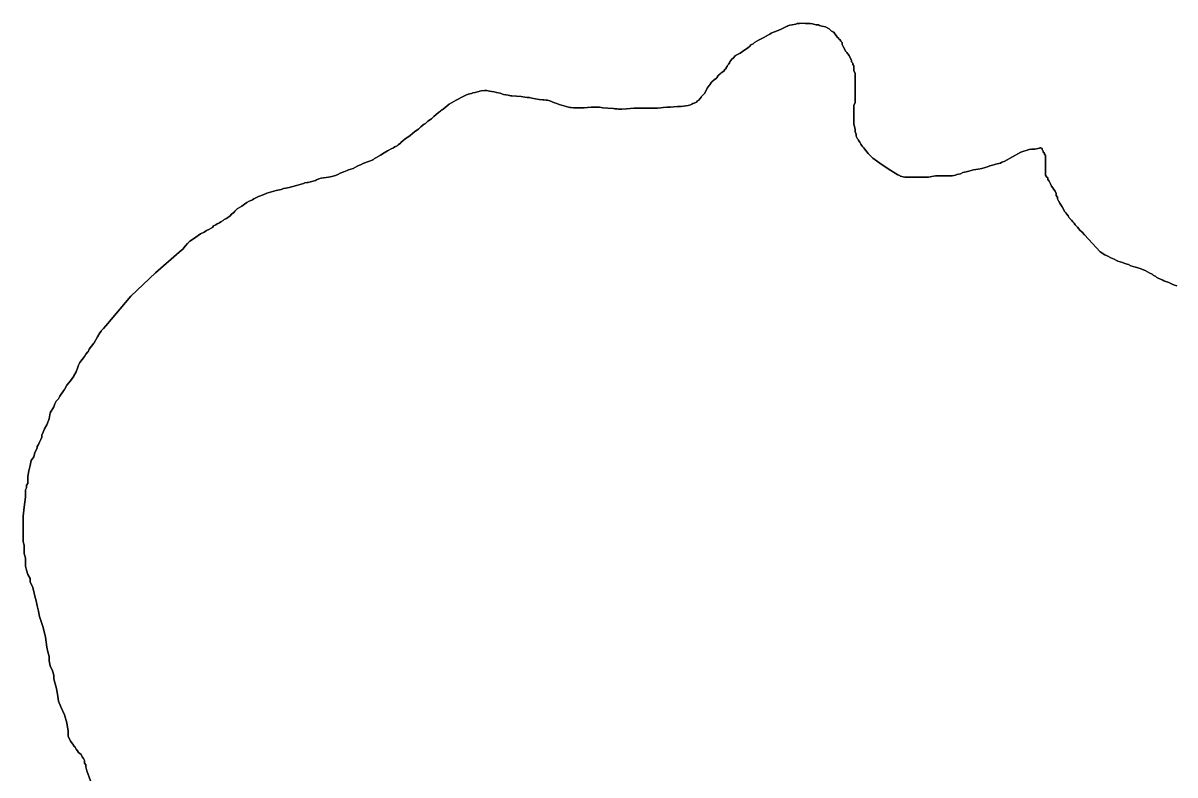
# Model space of a CAD drawing. Header units: inches. Extents: x 11258954 to 11313122, y 3645444 to 3695200.
# Drawn here: x 11285838 to 11286811, y 3676802 to 3677436 of the extents above; entities that cross this region are included whole.
import ezdxf

# ---------------------------------------------------------------- set-up
doc = ezdxf.new("R2010")
doc.units = ezdxf.units.IN
doc.header["$MEASUREMENT"] = 0
doc.layers.add('SchoolBoardDistrict', color=253, linetype='Continuous')

msp = doc.modelspace()

# ---------------------------------------------------------------- linework, layer by layer
at = {"layer": 'SchoolBoardDistrict'}
for points in [[(11286813, 3677214.75), (11286811, 3677215.25), (11286809, 3677216), (11286806, 3677217.5), (11286802, 3677218.75), (11286801, 3677219.5), (11286799, 3677220.25), (11286797, 3677221), (11286796, 3677221.75), (11286795, 3677222.5), (11286794, 3677223), (11286793, 3677223.5), (11286792, 3677224.5), (11286790, 3677225.25), (11286788, 3677226.5), (11286786, 3677227.5), (11286784, 3677228.5), (11286782, 3677229.25), (11286780, 3677229.75), (11286779, 3677230), (11286778, 3677230.5), (11286776, 3677231), (11286774, 3677231.5), (11286772, 3677232.5), (11286771, 3677233), (11286769, 3677233.5), (11286767, 3677234.25), (11286765, 3677235), (11286763, 3677235.5), (11286762, 3677236), (11286760, 3677237), (11286757, 3677238.25), (11286755, 3677239.25), (11286754, 3677240), (11286752, 3677240.75), (11286748, 3677243.25), (11286735, 3677257.75), (11286733, 3677260), (11286731, 3677261.5), (11286730, 3677262.75), (11286729, 3677264.25), (11286727, 3677266), (11286726, 3677267.5), (11286725, 3677268.75), (11286724, 3677270), (11286722, 3677272), (11286721, 3677273.75), (11286720, 3677275.25), (11286719, 3677276.25), (11286718, 3677277.5), (11286717, 3677279.25), (11286716, 3677281.25), (11286715, 3677283), (11286714, 3677284.5), (11286713, 3677286.25), (11286712, 3677288), (11286712, 3677288.0555), (11286712, 3677289.445), (11286712, 3677289.5), (11286711, 3677290.75), (11286711, 3677290.805), (11286711, 3677292.445), (11286711, 3677292.5), (11286710, 3677294.5), (11286709, 3677296), (11286708, 3677297.5), (11286707, 3677298.75), (11286706, 3677300.75), (11286705, 3677303), (11286704, 3677304.5), (11286704, 3677304.555), (11286704, 3677304.945), (11286704, 3677305), (11286704, 3677305.055), (11286704, 3677305.695), (11286704, 3677305.75), (11286703, 3677306.5), (11286702, 3677308), (11286702, 3677308.055), (11286702, 3677308.945), (11286702, 3677309), (11286702, 3677309.055), (11286702, 3677309.945), (11286702, 3677310), (11286702, 3677310.055), (11286702, 3677310.945), (11286702, 3677311), (11286702, 3677311.055), (11286702, 3677311.945), (11286702, 3677312), (11286702, 3677312.055), (11286702, 3677312.445), (11286702, 3677312.5), (11286702, 3677312.555), (11286702, 3677313.195), (11286702, 3677313.25), (11286702, 3677313.305), (11286702, 3677313.945), (11286702, 3677314), (11286702, 3677314.055), (11286702, 3677314.945), (11286702, 3677315), (11286702, 3677315.055), (11286702, 3677317.945), (11286702, 3677318), (11286702, 3677318.055), (11286702, 3677319.945), (11286702, 3677320), (11286702, 3677320.055), (11286702, 3677321.945), (11286702, 3677322), (11286702, 3677322.055), (11286702, 3677323.445), (11286702, 3677323.5), (11286702, 3677323.555), (11286702, 3677324.695), (11286702, 3677324.75), (11286701, 3677325.75), (11286701, 3677325.805), (11286701, 3677326.445), (11286701, 3677326.5), (11286700, 3677327.5), (11286700, 3677327.555), (11286700, 3677328.445), (11286700, 3677328.5), (11286699, 3677329.5), (11286699, 3677329.555), (11286699, 3677330.445), (11286699, 3677330.5), (11286698, 3677331), (11286698, 3677331.055), (11286698, 3677331.195), (11286698, 3677331.25), (11286697.1655, 3677331.25), (11286697, 3677331.25), (11286697, 3677331.195), (11286697, 3677331.179), (11286697, 3677331.124), (11286697, 3677331.0845), (11286697, 3677331.055), (11286697, 3677331.0295), (11286697, 3677331), (11286696.8345, 3677330.9585), (11286693, 3677330), (11286690, 3677330), (11286688, 3677329.75), (11286681, 3677327.5), (11286674, 3677323.5), (11286667, 3677319.5), (11286665, 3677319), (11286664, 3677318.25), (11286661, 3677317.5), (11286660, 3677317.25), (11286659, 3677317), (11286657, 3677316.5), (11286655, 3677316), (11286653, 3677315), (11286651, 3677314.5), (11286648, 3677313.75), (11286645, 3677313.25), (11286641, 3677312.5), (11286639, 3677312), (11286637, 3677311.5), (11286635, 3677311), (11286632, 3677310.25), (11286630, 3677309.25), (11286627, 3677308.5), (11286626, 3677308), (11286623, 3677307.5), (11286621.5, 3677307.5), (11286620, 3677307.5), (11286616, 3677307.5), (11286612, 3677307.5), (11286609, 3677307.5), (11286606, 3677307), (11286603, 3677306.5), (11286600, 3677306.25), (11286599, 3677306.25), (11286598, 3677306.5), (11286597, 3677306.5), (11286594, 3677306.5), (11286592, 3677306.5), (11286590, 3677306.5), (11286587, 3677306.5), (11286583, 3677306.5), (11286579, 3677307.25), (11286579, 3677307.305), (11286579, 3677307.445), (11286579, 3677307.5), (11286578, 3677308), (11286577, 3677308.25), (11286569, 3677313.5), (11286562, 3677318.25), (11286556, 3677322.5), (11286554, 3677324.25), (11286552, 3677326.25), (11286550, 3677328.75), (11286549, 3677330.25), (11286548, 3677331.5), (11286547, 3677332.5), (11286546, 3677334.25), (11286545, 3677336), (11286544, 3677337.25), (11286544, 3677337.305), (11286544, 3677337.445), (11286544, 3677337.5), (11286544, 3677337.555), (11286544, 3677337.945), (11286544, 3677338), (11286543, 3677338.75), (11286542, 3677341), (11286542, 3677341.055), (11286542, 3677342.445), (11286542, 3677342.5), (11286541, 3677345), (11286541, 3677345.055), (11286541, 3677346.195), (11286541, 3677346.25), (11286541, 3677346.305), (11286541, 3677346.445), (11286541, 3677346.5), (11286540, 3677351.5), (11286540, 3677351.555), (11286540, 3677352.945), (11286540, 3677353), (11286540, 3677353.055), (11286540, 3677357.195), (11286540, 3677357.25), (11286540, 3677357.305), (11286540, 3677362.445), (11286540, 3677362.5), (11286540, 3677362.555), (11286540, 3677364.695), (11286540, 3677364.75), (11286540, 3677364.805), (11286540, 3677366.945), (11286540, 3677367), (11286541, 3677369.5), (11286541, 3677369.555), (11286541, 3677371.195), (11286541, 3677371.25), (11286541, 3677371.305), (11286541, 3677372.195), (11286541, 3677372.25), (11286541, 3677372.305), (11286541, 3677373.445), (11286541, 3677373.5), (11286541, 3677373.555), (11286541, 3677374.945), (11286541, 3677375), (11286541, 3677375.055), (11286541, 3677377.195), (11286541, 3677377.25), (11286541, 3677377.305), (11286541, 3677378.945), (11286541, 3677379), (11286541, 3677379.055), (11286541, 3677380.445), (11286541, 3677380.5), (11286541, 3677380.555), (11286541, 3677382.195), (11286541, 3677382.25), (11286541, 3677382.305), (11286541, 3677383.945), (11286541, 3677384), (11286541, 3677384.055), (11286541, 3677385.445), (11286541, 3677385.5), (11286541, 3677385.555), (11286541, 3677387.945), (11286541, 3677388), (11286541, 3677388.055), (11286541, 3677390.695), (11286541, 3677390.75), (11286541, 3677390.805), (11286541, 3677393.945), (11286541, 3677394), (11286540, 3677396.5), (11286540, 3677396.555), (11286540, 3677398.195), (11286540, 3677398.25), (11286540, 3677398.305), (11286540, 3677400.195), (11286540, 3677400.25), (11286539, 3677401.5), (11286539, 3677401.555), (11286539, 3677402.695), (11286539, 3677402.75), (11286538, 3677403.75), (11286538, 3677403.805), (11286538, 3677405.195), (11286538, 3677405.25), (11286537, 3677407), (11286536, 3677409), (11286535, 3677410.5), (11286534, 3677411.75), (11286533, 3677412.75), (11286532, 3677414.75), (11286531, 3677416.75), (11286530, 3677418.5), (11286530, 3677418.555), (11286530, 3677419.945), (11286530, 3677420), (11286529, 3677421.25), (11286528, 3677422.5), (11286527, 3677423.25), (11286527, 3677423.305), (11286527, 3677423.9445), (11286527, 3677424), (11286526, 3677424.5), (11286525, 3677426), (11286524, 3677427.5), (11286523, 3677428.75), (11286522, 3677429), (11286522, 3677429.055), (11286522, 3677429.4445), (11286522, 3677429.5), (11286521, 3677429.75), (11286520, 3677430.75), (11286519, 3677431.5), (11286518, 3677432.25), (11286516, 3677433.25), (11286513, 3677434), (11286511, 3677434.5), (11286510, 3677435), (11286508, 3677435), (11286506, 3677435.5), (11286505, 3677435.75), (11286503, 3677436), (11286502, 3677436), (11286499, 3677436.25), (11286496, 3677436.5), (11286494, 3677436.25), (11286493, 3677436), (11286492, 3677436), (11286491, 3677435.5), (11286488, 3677435), (11286486, 3677434.75), (11286484.1655, 3677434.291), (11286484, 3677434.25), (11286484, 3677434.1945), (11286484, 3677434.1375), (11286484, 3677434.126), (11286484, 3677434.0825), (11286484, 3677434.0705), (11286484, 3677434.055), (11286484, 3677434), (11286483.8345, 3677433.917), (11286483, 3677433.5), (11286482, 3677433), (11286479, 3677431.5), (11286476, 3677430.25), (11286472, 3677428.75), (11286470, 3677428), (11286469, 3677427.25), (11286468, 3677426.5), (11286466, 3677425.5), (11286464, 3677424.25), (11286461, 3677423), (11286460, 3677422.25), (11286458, 3677421.25), (11286456, 3677420), (11286455, 3677419), (11286453, 3677418), (11286452, 3677417), (11286450, 3677415.25), (11286448, 3677413.75), (11286446, 3677412.5), (11286444, 3677411), (11286440, 3677409), (11286438, 3677406.75), (11286437, 3677406), (11286436, 3677404.75), (11286435.1655, 3677403.7065), (11286435, 3677403.5), (11286435, 3677403.486), (11286435, 3677403.445), (11286435, 3677403.055), (11286435, 3677403), (11286435, 3677402.945), (11286435, 3677402.6375), (11286435, 3677402.5825), (11286435, 3677402.555), (11286435, 3677402.5), (11286434.8345, 3677402.417), (11286434.1655, 3677402.0825), (11286434, 3677402), (11286434, 3677401.945), (11286434, 3677401.917), (11286434, 3677401.862), (11286434, 3677401.555), (11286434, 3677401.5), (11286433.8345, 3677401.3345), (11286433.1655, 3677400.6655), (11286433, 3677400.5), (11286433, 3677400.445), (11286433, 3677399.8465), (11286433, 3677399.805), (11286433, 3677399.791), (11286433, 3677399.75), (11286432.8345, 3677399.626), (11286432.1655, 3677399.124), (11286432, 3677399), (11286432, 3677398.9585), (11286432, 3677398.945), (11286432, 3677398.9035), (11286432, 3677398.0965), (11286432, 3677398.055), (11286432, 3677398.0415), (11286432, 3677398), (11286431.835, 3677397.876), (11286431, 3677397.25), (11286430, 3677396), (11286428, 3677394.5), (11286427, 3677393.5), (11286425.079, 3677391.819), (11286425, 3677391.75), (11286424.9135, 3677391.5985), (11286424.0965, 3677390.169), (11286424, 3677390), (11286423.931, 3677389.9485), (11286422, 3677388.5), (11286420, 3677386.75), (11286419.838, 3677386.527), (11286418.162, 3677384.223), (11286418, 3677384), (11286417.838, 3677383.777), (11286416.162, 3677381.473), (11286416, 3677381.25), (11286415, 3677379.25), (11286414.0555, 3677377.36), (11286414, 3677377.25), (11286413.89, 3677377.1395), (11286412, 3677375.25), (11286411.1105, 3677374.138), (11286411, 3677374), (11286410.945, 3677373.9175), (11286410.1105, 3677372.6655), (11286410, 3677372.5), (11286409.945, 3677372.445), (11286409, 3677371.5), (11286408, 3677370.75), (11286407, 3677369.75), (11286405, 3677368.75), (11286404, 3677368.5), (11286403, 3677368), (11286402, 3677367.5), (11286400, 3677366.75), (11286396, 3677366.25), (11286394, 3677366), (11286391, 3677366), (11286388, 3677365.75), (11286385, 3677365.5), (11286382, 3677365.5), (11286379, 3677365.25), (11286377, 3677365), (11286374, 3677364.75), (11286371, 3677364.5), (11286368, 3677364.5), (11286366, 3677364.5), (11286363, 3677364.5), (11286360, 3677364.5), (11286357, 3677364.5), (11286354, 3677364.5), (11286351, 3677364.25), (11286348, 3677364), (11286344, 3677363.75), (11286341, 3677363.75), (11286340, 3677364), (11286338, 3677364), (11286337, 3677364.25), (11286332, 3677364.75), (11286328, 3677365), (11286325, 3677365.5), (11286321, 3677365.5), (11286318, 3677365.5), (11286315, 3677365.25), (11286312, 3677365), (11286307, 3677365), (11286303, 3677365), (11286301, 3677365.25), (11286300, 3677365.25), (11286299, 3677365.5), (11286297, 3677366), (11286295, 3677366.5), (11286293, 3677367.25), (11286291, 3677367.75), (11286289, 3677368.5), (11286287, 3677369.25), (11286285, 3677370), (11286283, 3677370.75), (11286281, 3677371.25), (11286280, 3677371.5), (11286278, 3677371.75), (11286277, 3677371.75), (11286274, 3677372), (11286271, 3677372.5), (11286268, 3677373), (11286266, 3677373.5), (11286264, 3677373.75), (11286262, 3677374), (11286259, 3677374.5), (11286255, 3677374.75), (11286251, 3677375), (11286250, 3677375), (11286249, 3677375.25), (11286248, 3677375.5), (11286244, 3677376.25), (11286241, 3677377.25), (11286238, 3677378), (11286236, 3677378.5), (11286234, 3677378.75), (11286232, 3677379), (11286230, 3677379.5), (11286228, 3677379.5), (11286225, 3677379.25), (11286224, 3677379), (11286223, 3677378.75), (11286222, 3677378.5), (11286220, 3677378), (11286218, 3677377.5), (11286217, 3677377), (11286214, 3677376.5), (11286212, 3677375.5), (11286210, 3677374.5), (11286204, 3677371.5), (11286198, 3677368), (11286193, 3677363.75), (11286192, 3677363.25), (11286191.1655, 3677362.8325), (11286191, 3677362.75), (11286191, 3677362.695), (11286191, 3677362.6675), (11286191, 3677362.612), (11286191, 3677362.367), (11286191, 3677362.3085), (11286191, 3677362.25), (11286190.8345, 3677362.1465), (11286189, 3677361), (11286187, 3677359.25), (11286185, 3677357.5), (11286183, 3677355.5), (11286180, 3677353.75), (11286178, 3677351.75), (11286177, 3677351.25), (11286176.1655, 3677350.624), (11286176, 3677350.5), (11286176, 3677350.4585), (11286176, 3677350.445), (11286176, 3677350.4035), (11286176, 3677350.367), (11286176, 3677350.3085), (11286176, 3677350.25), (11286175.8345, 3677350.1465), (11286174, 3677349), (11286172, 3677347), (11286169, 3677345), (11286167, 3677343.25), (11286165, 3677341.5), (11286163, 3677340.25), (11286161, 3677338.75), (11286159, 3677337), (11286157.1655, 3677335.624), (11286157, 3677335.5), (11286157, 3677335.4585), (11286157, 3677335.445), (11286157, 3677335.4035), (11286157, 3677335.138), (11286157, 3677335.0825), (11286157, 3677335.055), (11286157, 3677335), (11286156.8345, 3677334.9175), (11286156, 3677334.5), (11286155, 3677333.75), (11286154, 3677332.75), (11286152, 3677332), (11286151, 3677331.25), (11286149, 3677330.25), (11286147, 3677329.25), (11286146, 3677328.5), (11286143, 3677327), (11286140, 3677325), (11286136, 3677322.75), (11286135, 3677322), (11286134, 3677321.25), (11286133, 3677320.75), (11286130, 3677319.5), (11286126, 3677318.25), (11286123, 3677316.75), (11286121, 3677316), (11286119, 3677314.75), (11286117, 3677313.75), (11286115, 3677313), (11286113, 3677312.5), (11286112, 3677312), (11286109, 3677311), (11286106, 3677309.75), (11286104, 3677308.5), (11286102, 3677307.75), (11286099, 3677307), (11286096, 3677306.5), (11286094, 3677306), (11286092, 3677305.75), (11286090, 3677305.5), (11286088, 3677305), (11286086, 3677304.25), (11286085, 3677303.5), (11286083, 3677303), (11286081, 3677302.5), (11286079, 3677302), (11286078, 3677301.75), (11286076, 3677301.5), (11286075, 3677301), (11286073, 3677300.5), (11286071, 3677300), (11286069, 3677299.25), (11286066, 3677298.5), (11286063, 3677297.75), (11286060, 3677297), (11286058, 3677296.75), (11286057, 3677296.25), (11286056, 3677296), (11286052, 3677295.25), (11286048, 3677294), (11286044, 3677292.75), (11286041, 3677291.5), (11286037, 3677290), (11286033, 3677288), (11286032, 3677287.25), (11286030, 3677286.5), (11286029, 3677286), (11286027, 3677285), (11286025, 3677283.5), (11286023, 3677282), (11286021, 3677280.75), (11286019, 3677279.5), (11286017, 3677277.75), (11286016, 3677276.5), (11286014, 3677275), (11286013, 3677273.75), (11286012, 3677273), (11286011, 3677272.25), (11286010, 3677271.5), (11286008, 3677270.5), (11286007, 3677269.75), (11286005, 3677268.75), (11286004, 3677267.75), (11286002, 3677267), (11286001, 3677266), (11285999, 3677265.25), (11285998, 3677264), (11285997, 3677263.25), (11285995, 3677262.25), (11285993, 3677261.25), (11285991, 3677260), (11285988, 3677258.5), (11285986, 3677257), (11285984, 3677255.75), (11285982, 3677254.25), (11285979, 3677252.25), (11285977, 3677250.25), (11285975, 3677248), (11285973, 3677245.5), (11285970, 3677243), (11285950, 3677225.5), (11285929, 3677205.75), (11285908, 3677180.75), (11285906, 3677178.5), (11285904, 3677176.5), (11285903.8895, 3677176.3345), (11285903, 3677175), (11285901, 3677171.5), (11285898, 3677166.5), (11285897.833, 3677166.281), (11285894, 3677161.25), (11285893, 3677159), (11285892.8785, 3677158.8785), (11285891, 3677157), (11285890.945, 3677156.89), (11285890, 3677155), (11285889.853, 3677154.8165), (11285888, 3677152.5), (11285887.838, 3677152.2775), (11285886, 3677149.75), (11285885, 3677147.5), (11285884, 3677145), (11285883, 3677142), (11285881, 3677138.5), (11285880.8345, 3677138.2795), (11285878, 3677134.5), (11285875, 3677130.75), (11285874.978, 3677130.709), (11285873, 3677127), (11285872.838, 3677126.7775), (11285871, 3677124.25), (11285870.838, 3677124.0275), (11285869, 3677121.5), (11285868, 3677119.25), (11285867.8785, 3677119.129), (11285866, 3677117.25), (11285865.956, 3677117.151), (11285865, 3677115), (11285864, 3677112.5), (11285861, 3677107.25), (11285860, 3677102.25), (11285858, 3677097.25), (11285856, 3677094), (11285855, 3677091), (11285854, 3677088.5), (11285854, 3677088.445), (11285854, 3677086.805), (11285854, 3677086.75), (11285853, 3677084.75), (11285852, 3677082.5), (11285851, 3677080.5), (11285850, 3677079), (11285850, 3677078.945), (11285850, 3677077.555), (11285850, 3677077.5), (11285848, 3677074), (11285847, 3677070.25), (11285845, 3677067), (11285844, 3677063), (11285843, 3677058.5), (11285842, 3677053.75), (11285842, 3677053.695), (11285842, 3677052.055), (11285842, 3677052), (11285842, 3677051.945), (11285842, 3677050.055), (11285842, 3677050), (11285842, 3677049.945), (11285842, 3677047.805), (11285842, 3677047.75), (11285841, 3677046.25), (11285841, 3677046.195), (11285841, 3677045.055), (11285841, 3677045), (11285841, 3677044.945), (11285841, 3677044.055), (11285841, 3677044), (11285840, 3677042.25), (11285840, 3677042.195), (11285840, 3677039.555), (11285840, 3677039.5), (11285840, 3677039.445), (11285840, 3677036.305), (11285840, 3677036.25), (11285839, 3677027.75), (11285838, 3677020.25), (11285838, 3677020.195), (11285838, 3677013.055), (11285838, 3677013), (11285838, 3677012.945), (11285838, 3677008.055), (11285838, 3677008), (11285838, 3677007.945), (11285838, 3677003.055), (11285838, 3677003), (11285838, 3677002.945), (11285838, 3676998.555), (11285838, 3676998.5), (11285839, 3676995.75), (11285839, 3676995.695), (11285839, 3676992.305), (11285839, 3676992.25), (11285839, 3676992.195), (11285839, 3676988.555), (11285839, 3676988.5), (11285840, 3676984.75), (11285840, 3676984.695), (11285840, 3676981.305), (11285840, 3676981.25), (11285840, 3676981.195), (11285840, 3676978.055), (11285840, 3676978), (11285841, 3676974.5), (11285842, 3676970.75), (11285844, 3676967.5), (11285844, 3676967.445), (11285844, 3676964.555), (11285844, 3676964.5), (11285846, 3676960.75), (11285847, 3676956.5), (11285848, 3676952.5), (11285849, 3676948.5), (11285850, 3676944.5), (11285851, 3676940), (11285852, 3676935.5), (11285853, 3676932), (11285855, 3676926), (11285857, 3676918), (11285858, 3676909.5), (11285859, 3676905.5), (11285860, 3676901.5), (11285860, 3676901.445), (11285860, 3676898.055), (11285860, 3676898), (11285861, 3676893.75), (11285863, 3676889.5), (11285864, 3676885.75), (11285864, 3676885.695), (11285864, 3676883.055), (11285864, 3676883), (11285865, 3676879.5), (11285866, 3676875.75), (11285867, 3676869.75), (11285868, 3676864), (11285870, 3676859), (11285873, 3676852.5), (11285875, 3676845.5), (11285876, 3676838.5), (11285876, 3676838.445), (11285876, 3676834.305), (11285876, 3676834.25), (11285878, 3676830), (11285881, 3676826.5), (11285881, 3676826.445), (11285881, 3676826.305), (11285881, 3676826.25), (11285881, 3676826.195), (11285881, 3676826.055), (11285881, 3676826), (11285882, 3676825), (11285883, 3676823.25), (11285884, 3676822), (11285885, 3676820.5), (11285887, 3676818.75), (11285888, 3676817), (11285889, 3676815.5), (11285890, 3676813.75), (11285890, 3676813.695), (11285890, 3676811.555), (11285890, 3676811.5), (11285891, 3676810.25), (11285891, 3676810.195), (11285891, 3676809.055), (11285891, 3676809), (11285891, 3676808.945), (11285891, 3676808.555), (11285891, 3676808.5), (11285892, 3676805), (11285895, 3676796.75)], [(11285895, 3676796.75), (11285892, 3676805), (11285891, 3676808.5), (11285891, 3676808.555), (11285891, 3676808.945), (11285891, 3676809), (11285891, 3676809.055), (11285891, 3676810.195), (11285891, 3676810.25), (11285890, 3676811.5), (11285890, 3676811.555), (11285890, 3676813.695), (11285890, 3676813.75), (11285889, 3676815.5), (11285888, 3676817), (11285887, 3676818.75), (11285885, 3676820.5), (11285884, 3676822), (11285883, 3676823.25), (11285882, 3676825), (11285881, 3676826), (11285881, 3676826.055), (11285881, 3676826.195), (11285881, 3676826.25), (11285881, 3676826.305), (11285881, 3676826.445), (11285881, 3676826.5), (11285878, 3676830), (11285876, 3676834.25), (11285876, 3676834.305), (11285876, 3676838.445), (11285876, 3676838.5), (11285875, 3676845.5), (11285873, 3676852.5), (11285870, 3676859), (11285868, 3676864), (11285867, 3676869.75), (11285866, 3676875.75), (11285865, 3676879.5), (11285864, 3676883), (11285864, 3676883.055), (11285864, 3676885.695), (11285864, 3676885.75), (11285863, 3676889.5), (11285861, 3676893.75), (11285860, 3676898), (11285860, 3676898.055), (11285860, 3676901.445), (11285860, 3676901.5), (11285859, 3676905.5), (11285858, 3676909.5), (11285857, 3676918), (11285855, 3676926), (11285853, 3676932), (11285852, 3676935.5), (11285851, 3676940), (11285850, 3676944.5), (11285849, 3676948.5), (11285848, 3676952.5), (11285847, 3676956.5), (11285846, 3676960.75), (11285844, 3676964.5), (11285844, 3676964.555), (11285844, 3676967.445), (11285844, 3676967.5), (11285842, 3676970.75), (11285841, 3676974.5), (11285840, 3676978), (11285840, 3676978.055), (11285840, 3676981.195), (11285840, 3676981.25), (11285840, 3676981.305), (11285840, 3676984.695), (11285840, 3676984.75), (11285839, 3676988.5), (11285839, 3676988.555), (11285839, 3676992.195), (11285839, 3676992.25), (11285839, 3676992.305), (11285839, 3676995.695), (11285839, 3676995.75), (11285838, 3676998.5), (11285838, 3676998.555), (11285838, 3677002.945), (11285838, 3677003), (11285838, 3677003.055), (11285838, 3677007.945), (11285838, 3677008), (11285838, 3677008.055), (11285838, 3677012.945), (11285838, 3677013), (11285838, 3677013.055), (11285838, 3677020.195), (11285838, 3677020.25), (11285839, 3677027.75), (11285840, 3677036.25), (11285840, 3677036.305), (11285840, 3677039.445), (11285840, 3677039.5), (11285840, 3677039.555), (11285840, 3677042.195), (11285840, 3677042.25), (11285841, 3677044), (11285841, 3677044.055), (11285841, 3677044.945), (11285841, 3677045), (11285841, 3677045.055), (11285841, 3677046.195), (11285841, 3677046.25), (11285842, 3677047.75), (11285842, 3677047.805), (11285842, 3677049.945), (11285842, 3677050), (11285842, 3677050.055), (11285842, 3677051.945), (11285842, 3677052), (11285842, 3677052.055), (11285842, 3677053.695), (11285842, 3677053.75), (11285843, 3677058.5), (11285844, 3677063), (11285845, 3677067), (11285847, 3677070.25), (11285848, 3677074), (11285850, 3677077.5), (11285850, 3677077.555), (11285850, 3677078.945), (11285850, 3677079), (11285851, 3677080.5), (11285852, 3677082.5), (11285853, 3677084.75), (11285854, 3677086.75), (11285854, 3677086.805), (11285854, 3677088.445), (11285854, 3677088.5), (11285855, 3677091), (11285856, 3677094), (11285858, 3677097.25), (11285860, 3677102.25), (11285861, 3677107.25), (11285864, 3677112.5), (11285865, 3677115), (11285865.956, 3677117.151), (11285866, 3677117.25), (11285867.8785, 3677119.129), (11285868, 3677119.25), (11285869, 3677121.5), (11285870.838, 3677124.0275), (11285871, 3677124.25), (11285872.838, 3677126.7775), (11285873, 3677127), (11285874.978, 3677130.709), (11285875, 3677130.75), (11285878, 3677134.5), (11285880.8345, 3677138.2795), (11285881, 3677138.5), (11285883, 3677142), (11285884, 3677145), (11285885, 3677147.5), (11285886, 3677149.75), (11285887.838, 3677152.2775), (11285888, 3677152.5), (11285889.853, 3677154.8165), (11285890, 3677155), (11285890.945, 3677156.89), (11285891, 3677157), (11285892.8785, 3677158.8785), (11285893, 3677159), (11285894, 3677161.25), (11285897.833, 3677166.281), (11285898, 3677166.5), (11285901, 3677171.5), (11285903, 3677175), (11285903.8895, 3677176.3345), (11285904, 3677176.5), (11285906, 3677178.5), (11285908, 3677180.75), (11285929, 3677205.75), (11285950, 3677225.5), (11285970, 3677243), (11285973, 3677245.5), (11285975, 3677248), (11285977, 3677250.25), (11285979, 3677252.25), (11285982, 3677254.25), (11285984, 3677255.75), (11285986, 3677257), (11285988, 3677258.5), (11285991, 3677260), (11285993, 3677261.25), (11285995, 3677262.25), (11285997, 3677263.25), (11285998, 3677264), (11285999, 3677265.25), (11286001, 3677266), (11286002, 3677267), (11286004, 3677267.75), (11286005, 3677268.75), (11286007, 3677269.75), (11286008, 3677270.5), (11286010, 3677271.5), (11286011, 3677272.25), (11286012, 3677273), (11286013, 3677273.75), (11286014, 3677275), (11286016, 3677276.5), (11286017, 3677277.75), (11286019, 3677279.5), (11286021, 3677280.75), (11286023, 3677282), (11286025, 3677283.5), (11286027, 3677285), (11286029, 3677286), (11286030, 3677286.5), (11286032, 3677287.25), (11286033, 3677288), (11286037, 3677290), (11286041, 3677291.5), (11286044, 3677292.75), (11286048, 3677294), (11286052, 3677295.25), (11286056, 3677296), (11286057, 3677296.25), (11286058, 3677296.75), (11286060, 3677297), (11286063, 3677297.75), (11286066, 3677298.5), (11286069, 3677299.25), (11286071, 3677300), (11286073, 3677300.5), (11286075, 3677301), (11286076, 3677301.5), (11286078, 3677301.75), (11286079, 3677302), (11286081, 3677302.5), (11286083, 3677303), (11286085, 3677303.5), (11286086, 3677304.25), (11286088, 3677305), (11286090, 3677305.5), (11286092, 3677305.75), (11286094, 3677306), (11286096, 3677306.5), (11286099, 3677307), (11286102, 3677307.75), (11286104, 3677308.5), (11286106, 3677309.75), (11286109, 3677311), (11286112, 3677312), (11286113, 3677312.5), (11286115, 3677313), (11286117, 3677313.75), (11286119, 3677314.75), (11286121, 3677316), (11286123, 3677316.75), (11286126, 3677318.25), (11286130, 3677319.5), (11286133, 3677320.75), (11286134, 3677321.25), (11286135, 3677322), (11286136, 3677322.75), (11286140, 3677325), (11286143, 3677327), (11286146, 3677328.5), (11286147, 3677329.25), (11286149, 3677330.25), (11286151, 3677331.25), (11286152, 3677332), (11286154, 3677332.75), (11286155, 3677333.75), (11286156, 3677334.5), (11286156.8345, 3677334.9175), (11286157, 3677335), (11286157, 3677335.055), (11286157, 3677335.0825), (11286157, 3677335.138), (11286157, 3677335.4035), (11286157, 3677335.445), (11286157, 3677335.4585), (11286157, 3677335.5), (11286157.1655, 3677335.624), (11286159, 3677337), (11286161, 3677338.75), (11286163, 3677340.25), (11286165, 3677341.5), (11286167, 3677343.25), (11286169, 3677345), (11286172, 3677347), (11286174, 3677349), (11286175.8345, 3677350.1465), (11286176, 3677350.25), (11286176, 3677350.3085), (11286176, 3677350.367), (11286176, 3677350.4035), (11286176, 3677350.445), (11286176, 3677350.4585), (11286176, 3677350.5), (11286176.1655, 3677350.624), (11286177, 3677351.25), (11286178, 3677351.75), (11286180, 3677353.75), (11286183, 3677355.5), (11286185, 3677357.5), (11286187, 3677359.25), (11286189, 3677361), (11286190.8345, 3677362.1465), (11286191, 3677362.25), (11286191, 3677362.3085), (11286191, 3677362.367), (11286191, 3677362.612), (11286191, 3677362.6675), (11286191, 3677362.695), (11286191, 3677362.75), (11286191.1655, 3677362.8325), (11286192, 3677363.25), (11286193, 3677363.75), (11286198, 3677368), (11286204, 3677371.5), (11286210, 3677374.5), (11286212, 3677375.5), (11286214, 3677376.5), (11286217, 3677377), (11286218, 3677377.5), (11286220, 3677378), (11286222, 3677378.5), (11286223, 3677378.75), (11286224, 3677379), (11286225, 3677379.25), (11286228, 3677379.5), (11286230, 3677379.5), (11286232, 3677379), (11286234, 3677378.75), (11286236, 3677378.5), (11286238, 3677378), (11286241, 3677377.25), (11286244, 3677376.25), (11286248, 3677375.5), (11286249, 3677375.25), (11286250, 3677375), (11286251, 3677375), (11286255, 3677374.75), (11286259, 3677374.5), (11286262, 3677374), (11286264, 3677373.75), (11286266, 3677373.5), (11286268, 3677373), (11286271, 3677372.5), (11286274, 3677372), (11286277, 3677371.75), (11286278, 3677371.75), (11286280, 3677371.5), (11286281, 3677371.25), (11286283, 3677370.75), (11286285, 3677370), (11286287, 3677369.25), (11286289, 3677368.5), (11286291, 3677367.75), (11286293, 3677367.25), (11286295, 3677366.5), (11286297, 3677366), (11286299, 3677365.5), (11286300, 3677365.25), (11286301, 3677365.25), (11286303, 3677365), (11286307, 3677365), (11286312, 3677365), (11286315, 3677365.25), (11286318, 3677365.5), (11286321, 3677365.5), (11286325, 3677365.5), (11286328, 3677365), (11286332, 3677364.75), (11286337, 3677364.25), (11286338, 3677364), (11286340, 3677364), (11286341, 3677363.75), (11286344, 3677363.75), (11286348, 3677364), (11286351, 3677364.25), (11286354, 3677364.5), (11286357, 3677364.5), (11286360, 3677364.5), (11286363, 3677364.5), (11286366, 3677364.5), (11286368, 3677364.5), (11286371, 3677364.5), (11286374, 3677364.75), (11286377, 3677365), (11286379, 3677365.25), (11286382, 3677365.5), (11286385, 3677365.5), (11286388, 3677365.75), (11286391, 3677366), (11286394, 3677366), (11286396, 3677366.25), (11286400, 3677366.75), (11286402, 3677367.5), (11286403, 3677368), (11286404, 3677368.5), (11286405, 3677368.75), (11286407, 3677369.75), (11286408, 3677370.75), (11286409, 3677371.5), (11286409.945, 3677372.445), (11286410, 3677372.5), (11286410.1105, 3677372.6655), (11286410.945, 3677373.9175), (11286411, 3677374), (11286411.1105, 3677374.138), (11286412, 3677375.25), (11286413.89, 3677377.1395), (11286414, 3677377.25), (11286414.0555, 3677377.36), (11286415, 3677379.25), (11286416, 3677381.25), (11286416.162, 3677381.473), (11286417.838, 3677383.777), (11286418, 3677384), (11286418.162, 3677384.223), (11286419.838, 3677386.527), (11286420, 3677386.75), (11286422, 3677388.5), (11286423.931, 3677389.9485), (11286424, 3677390), (11286424.0965, 3677390.169), (11286424.9135, 3677391.5985), (11286425, 3677391.75), (11286425.079, 3677391.819), (11286427, 3677393.5), (11286428, 3677394.5), (11286430, 3677396), (11286431, 3677397.25), (11286431.835, 3677397.876), (11286432, 3677398), (11286432, 3677398.0415), (11286432, 3677398.055), (11286432, 3677398.0965), (11286432, 3677398.9035), (11286432, 3677398.945), (11286432, 3677398.9585), (11286432, 3677399), (11286432.1655, 3677399.124), (11286432.8345, 3677399.626), (11286433, 3677399.75), (11286433, 3677399.791), (11286433, 3677399.805), (11286433, 3677399.8465), (11286433, 3677400.445), (11286433, 3677400.5), (11286433.1655, 3677400.6655), (11286433.8345, 3677401.3345), (11286434, 3677401.5), (11286434, 3677401.555), (11286434, 3677401.862), (11286434, 3677401.917), (11286434, 3677401.945), (11286434, 3677402), (11286434.1655, 3677402.0825), (11286434.8345, 3677402.417), (11286435, 3677402.5), (11286435, 3677402.555), (11286435, 3677402.5825), (11286435, 3677402.6375), (11286435, 3677402.945), (11286435, 3677403), (11286435, 3677403.055), (11286435, 3677403.445), (11286435, 3677403.486), (11286435, 3677403.5), (11286435.1655, 3677403.7065), (11286436, 3677404.75), (11286437, 3677406), (11286438, 3677406.75), (11286440, 3677409), (11286444, 3677411), (11286446, 3677412.5), (11286448, 3677413.75), (11286450, 3677415.25), (11286452, 3677417), (11286453, 3677418), (11286455, 3677419), (11286456, 3677420), (11286458, 3677421.25), (11286460, 3677422.25), (11286461, 3677423), (11286464, 3677424.25), (11286466, 3677425.5), (11286468, 3677426.5), (11286469, 3677427.25), (11286470, 3677428), (11286472, 3677428.75), (11286476, 3677430.25), (11286479, 3677431.5), (11286482, 3677433), (11286483, 3677433.5), (11286483.8345, 3677433.917), (11286484, 3677434), (11286484, 3677434.055), (11286484, 3677434.0705), (11286484, 3677434.0825), (11286484, 3677434.126), (11286484, 3677434.1375), (11286484, 3677434.1945), (11286484, 3677434.25), (11286484.1655, 3677434.291), (11286486, 3677434.75), (11286488, 3677435), (11286491, 3677435.5), (11286492, 3677436), (11286493, 3677436), (11286494, 3677436.25), (11286496, 3677436.5), (11286499, 3677436.25), (11286502, 3677436), (11286503, 3677436), (11286505, 3677435.75), (11286506, 3677435.5), (11286508, 3677435), (11286510, 3677435), (11286511, 3677434.5), (11286513, 3677434), (11286516, 3677433.25), (11286518, 3677432.25), (11286519, 3677431.5), (11286520, 3677430.75), (11286521, 3677429.75), (11286522, 3677429.5), (11286522, 3677429.4445), (11286522, 3677429.055), (11286522, 3677429), (11286523, 3677428.75), (11286524, 3677427.5), (11286525, 3677426), (11286526, 3677424.5), (11286527, 3677424), (11286527, 3677423.9445), (11286527, 3677423.305), (11286527, 3677423.25), (11286528, 3677422.5), (11286529, 3677421.25), (11286530, 3677420), (11286530, 3677419.945), (11286530, 3677418.555), (11286530, 3677418.5), (11286531, 3677416.75), (11286532, 3677414.75), (11286533, 3677412.75), (11286534, 3677411.75), (11286535, 3677410.5), (11286536, 3677409), (11286537, 3677407), (11286538, 3677405.25), (11286538, 3677405.195), (11286538, 3677403.805), (11286538, 3677403.75), (11286539, 3677402.75), (11286539, 3677402.695), (11286539, 3677401.555), (11286539, 3677401.5), (11286540, 3677400.25), (11286540, 3677400.195), (11286540, 3677398.305), (11286540, 3677398.25), (11286540, 3677398.195), (11286540, 3677396.555), (11286540, 3677396.5), (11286541, 3677394), (11286541, 3677393.945), (11286541, 3677390.805), (11286541, 3677390.75), (11286541, 3677390.695), (11286541, 3677388.055), (11286541, 3677388), (11286541, 3677387.945), (11286541, 3677385.555), (11286541, 3677385.5), (11286541, 3677385.445), (11286541, 3677384.055), (11286541, 3677384), (11286541, 3677383.945), (11286541, 3677382.305), (11286541, 3677382.25), (11286541, 3677382.195), (11286541, 3677380.555), (11286541, 3677380.5), (11286541, 3677380.445), (11286541, 3677379.055), (11286541, 3677379), (11286541, 3677378.945), (11286541, 3677377.305), (11286541, 3677377.25), (11286541, 3677377.195), (11286541, 3677375.055), (11286541, 3677375), (11286541, 3677374.945), (11286541, 3677373.555), (11286541, 3677373.5), (11286541, 3677373.445), (11286541, 3677372.305), (11286541, 3677372.25), (11286541, 3677372.195), (11286541, 3677371.305), (11286541, 3677371.25), (11286541, 3677371.195), (11286541, 3677369.555), (11286541, 3677369.5), (11286540, 3677367), (11286540, 3677366.945), (11286540, 3677364.805), (11286540, 3677364.75), (11286540, 3677364.695), (11286540, 3677362.555), (11286540, 3677362.5), (11286540, 3677362.445), (11286540, 3677357.305), (11286540, 3677357.25), (11286540, 3677357.195), (11286540, 3677353.055), (11286540, 3677353), (11286540, 3677352.945), (11286540, 3677351.555), (11286540, 3677351.5), (11286541, 3677346.5), (11286541, 3677346.445), (11286541, 3677346.305), (11286541, 3677346.25), (11286541, 3677346.195), (11286541, 3677345.055), (11286541, 3677345), (11286542, 3677342.5), (11286542, 3677342.445), (11286542, 3677341.055), (11286542, 3677341), (11286543, 3677338.75), (11286544, 3677338), (11286544, 3677337.945), (11286544, 3677337.555), (11286544, 3677337.5), (11286544, 3677337.445), (11286544, 3677337.305), (11286544, 3677337.25), (11286545, 3677336), (11286546, 3677334.25), (11286547, 3677332.5), (11286548, 3677331.5), (11286549, 3677330.25), (11286550, 3677328.75), (11286552, 3677326.25), (11286554, 3677324.25), (11286556, 3677322.5), (11286562, 3677318.25), (11286569, 3677313.5), (11286577, 3677308.25), (11286578, 3677308), (11286579, 3677307.5), (11286579, 3677307.445), (11286579, 3677307.305), (11286579, 3677307.25), (11286583, 3677306.5), (11286587, 3677306.5), (11286590, 3677306.5), (11286592, 3677306.5), (11286594, 3677306.5), (11286597, 3677306.5), (11286598, 3677306.5), (11286599, 3677306.25), (11286600, 3677306.25), (11286603, 3677306.5), (11286606, 3677307), (11286609, 3677307.5), (11286612, 3677307.5), (11286616, 3677307.5), (11286620, 3677307.5), (11286621.5, 3677307.5), (11286623, 3677307.5), (11286626, 3677308), (11286627, 3677308.5), (11286630, 3677309.25), (11286632, 3677310.25), (11286635, 3677311), (11286637, 3677311.5), (11286639, 3677312), (11286641, 3677312.5), (11286645, 3677313.25), (11286648, 3677313.75), (11286651, 3677314.5), (11286653, 3677315), (11286655, 3677316), (11286657, 3677316.5), (11286659, 3677317), (11286660, 3677317.25), (11286661, 3677317.5), (11286664, 3677318.25), (11286665, 3677319), (11286667, 3677319.5), (11286674, 3677323.5), (11286681, 3677327.5), (11286688, 3677329.75), (11286690, 3677330), (11286693, 3677330), (11286696.8345, 3677330.9585), (11286697, 3677331), (11286697, 3677331.0295), (11286697, 3677331.055), (11286697, 3677331.0845), (11286697, 3677331.124), (11286697, 3677331.179), (11286697, 3677331.195), (11286697, 3677331.25), (11286697.1655, 3677331.25), (11286698, 3677331.25), (11286698, 3677331.195), (11286698, 3677331.055), (11286698, 3677331), (11286699, 3677330.5), (11286699, 3677330.445), (11286699, 3677329.555), (11286699, 3677329.5), (11286700, 3677328.5), (11286700, 3677328.445), (11286700, 3677327.555), (11286700, 3677327.5), (11286701, 3677326.5), (11286701, 3677326.445), (11286701, 3677325.805), (11286701, 3677325.75), (11286702, 3677324.75), (11286702, 3677324.695), (11286702, 3677323.555), (11286702, 3677323.5), (11286702, 3677323.445), (11286702, 3677322.055), (11286702, 3677322), (11286702, 3677321.945), (11286702, 3677320.055), (11286702, 3677320), (11286702, 3677319.945), (11286702, 3677318.055), (11286702, 3677318), (11286702, 3677317.945), (11286702, 3677315.055), (11286702, 3677315), (11286702, 3677314.945), (11286702, 3677314.055), (11286702, 3677314), (11286702, 3677313.945), (11286702, 3677313.305), (11286702, 3677313.25), (11286702, 3677313.195), (11286702, 3677312.555), (11286702, 3677312.5), (11286702, 3677312.445), (11286702, 3677312.055), (11286702, 3677312), (11286702, 3677311.945), (11286702, 3677311.055), (11286702, 3677311), (11286702, 3677310.945), (11286702, 3677310.055), (11286702, 3677310), (11286702, 3677309.945), (11286702, 3677309.055), (11286702, 3677309), (11286702, 3677308.945), (11286702, 3677308.055), (11286702, 3677308), (11286703, 3677306.5), (11286704, 3677305.75), (11286704, 3677305.695), (11286704, 3677305.055), (11286704, 3677305), (11286704, 3677304.945), (11286704, 3677304.555), (11286704, 3677304.5), (11286705, 3677303), (11286706, 3677300.75), (11286707, 3677298.75), (11286708, 3677297.5), (11286709, 3677296), (11286710, 3677294.5), (11286711, 3677292.5), (11286711, 3677292.445), (11286711, 3677290.805), (11286711, 3677290.75), (11286712, 3677289.5), (11286712, 3677289.445), (11286712, 3677288.0555), (11286712, 3677288), (11286713, 3677286.25), (11286714, 3677284.5), (11286715, 3677283), (11286716, 3677281.25), (11286717, 3677279.25), (11286718, 3677277.5), (11286719, 3677276.25), (11286720, 3677275.25), (11286721, 3677273.75), (11286722, 3677272), (11286724, 3677270), (11286725, 3677268.75), (11286726, 3677267.5), (11286727, 3677266), (11286729, 3677264.25), (11286730, 3677262.75), (11286731, 3677261.5), (11286733, 3677260), (11286735, 3677257.75), (11286748, 3677243.25), (11286752, 3677240.75), (11286754, 3677240), (11286755, 3677239.25), (11286757, 3677238.25), (11286760, 3677237), (11286762, 3677236), (11286763, 3677235.5), (11286765, 3677235), (11286767, 3677234.25), (11286769, 3677233.5), (11286771, 3677233), (11286772, 3677232.5), (11286774, 3677231.5), (11286776, 3677231), (11286778, 3677230.5), (11286779, 3677230), (11286780, 3677229.75), (11286782, 3677229.25), (11286784, 3677228.5), (11286786, 3677227.5), (11286788, 3677226.5), (11286790, 3677225.25), (11286792, 3677224.5), (11286793, 3677223.5), (11286794, 3677223), (11286795, 3677222.5), (11286796, 3677221.75), (11286797, 3677221), (11286799, 3677220.25), (11286801, 3677219.5), (11286802, 3677218.75), (11286806, 3677217.5), (11286809, 3677216), (11286811, 3677215.25), (11286813, 3677214.75)]]:
    msp.add_lwpolyline(points, dxfattribs=at)

doc.saveas('drawing.dxf')
